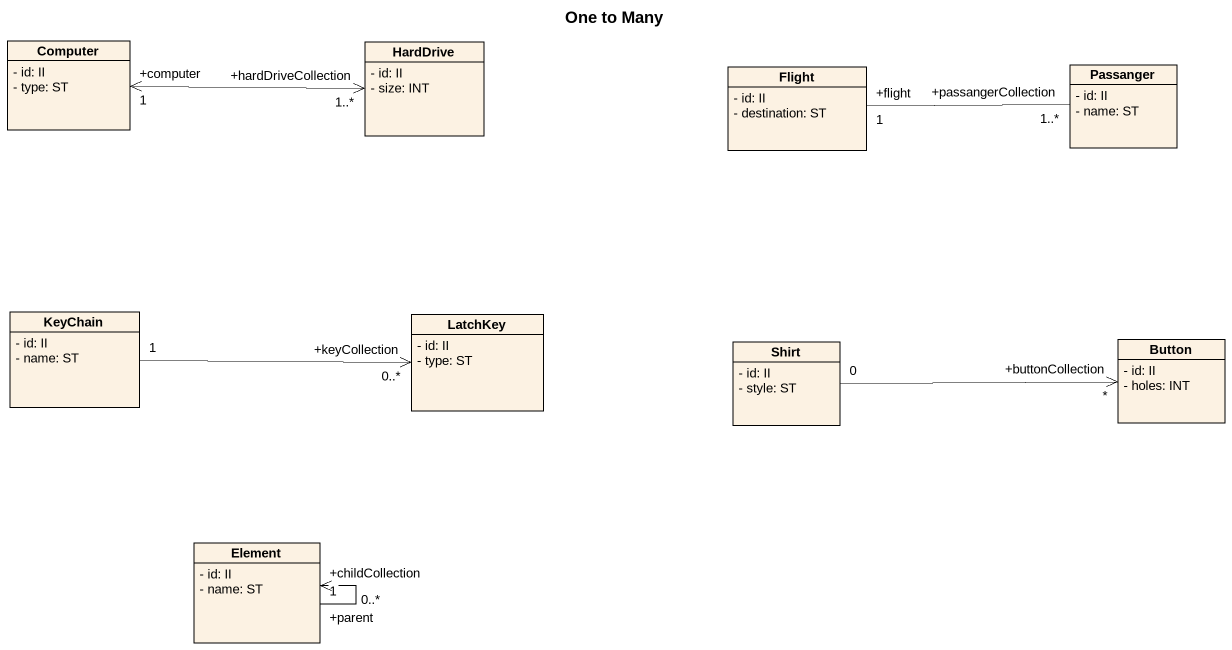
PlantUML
@startuml
title One to Many
hide circle
hide empty members
skinparam classAttributeIconSize 0
class Computer {
  - id: II
  - type: ST
}
class HardDrive {
  - id: II
  - size: INT
}
class Flight {
  - id: II
  - destination: ST
}
class Passanger {
  - id: II
  - name: ST
}
class KeyChain {
  - id: II
  - name: ST
}
class LatchKey {
  - id: II
  - type: ST
}
class Shirt {
  - id: II
  - style: ST
}
class Button {
  - id: II
  - holes: INT
}
class Element {
  - id: II
  - name: ST
}
Computer "+computer\n1" <-right-> "+hardDriveCollection\n1..*" HardDrive
Flight "+flight\n1" -right- "+passangerCollection\n1..*" Passanger
KeyChain "1" -right-> "+keyCollection\n0..*" LatchKey
Shirt "0" -right-> "+buttonCollection\n*" Button
Element "+parent\n1" --> "+childCollection\n0..*" Element
@enduml
